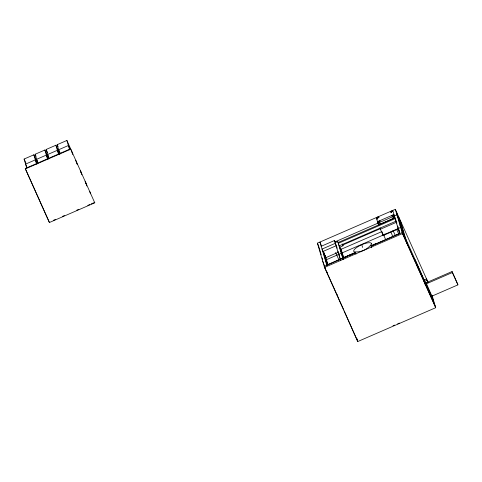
<?xml version="1.0" encoding="UTF-8"?>
<svg xmlns="http://www.w3.org/2000/svg" width="482" height="482" viewBox="0 0 482 482"><rect width="100%" height="100%" fill="white"/><g stroke="black" fill="none" stroke-linecap="round" stroke-linejoin="round"><path stroke-width="0.72" d="M391.282 212.333L391.613 212.062M393.469 216.165L392.824 216.183M377.749 218.129L378.099 217.924M397.638 323.928L399.301 323.061M393.541 218.611L394.047 218.436M26.649 167.706L24.1 159.042L33.842 154.812L37.698 163.416M37.879 163.639L35.12 154.258L44.862 150.029L48.718 158.632M48.899 158.855L46.139 149.474L55.882 145.245L59.738 153.848M59.919 154.071L57.159 144.69L66.902 140.461L94.767 202.82L49.411 222.509L25.365 168.887L25.251 168.489L70.607 148.793L70.721 149.191L25.365 168.887M53.418 220.322L55.478 219.43M62.347 216.442L64.413 215.55M76.783 210.182L78.843 209.284M87.778 205.404L89.839 204.513M91.212 203.916L94.647 202.422L94.767 202.82M432.101 295.484L435.698 307.709L357.771 341.539L324.537 267.408L317.397 243.157L395.324 209.321L428.022 282.259M393.975 214.532L377.502 221.684L378.617 224.166M321.217 246.278L334.508 240.506L335.394 242.482M396.957 214.858L334.924 241.91M340.635 260.732L335.135 242.669L337.689 241.56L338.231 242.771M378.454 224.913L394.927 217.756M394.951 217.84L337.984 242.567L337.689 241.56M343.19 259.623L338.219 243.368L395.186 218.635L395.999 220.461M336.382 245.639L323.085 251.417L327.2 265.395M343.317 259.406L339.31 245.796L396.276 221.063L396.903 223.196M342.449 244.476L342.738 245.031L380.4 228.679L380.111 228.125M396.204 222.389L380.4 229.251L380.057 228.1L380.467 228.986M339.4 247.344L343.057 245.76L342.666 244.693M340.72 249.459L382.051 231.517M399.915 225.359L401.193 224.805L398.469 218.72M337.846 252.448L325.88 257.641L322.042 249.08L335.333 243.308L334.508 240.506M325.296 260.196L400.669 227.468M379.84 228.01L383.196 235.499L398.289 228.944M343.232 257.774L354.764 252.767M371.718 245.404L375.791 243.639M355.957 254.165L355.306 252.628L326.724 265.04L319.958 242.048L321.657 246.543M415.376 261.937L402.169 232.565L371.026 246.085L399.536 233.421L392.77 210.435M344.865 257.515L347.57 256.34M348.92 255.755L354.336 253.405M324.537 267.408L402.464 233.577L395.324 209.321M423.497 280.259L426.534 278.939L427.667 281.958M424.913 283.223L424.401 281.494L426.956 280.385M424.714 283.41L452.068 271.535L457.611 283.892L457.9 284.88L430.643 296.713M425.004 284.398L452.363 272.523L452.068 271.535M393.005 325.693L394.728 325.115M343.015 245.724L342.166 243.922M399.277 220.111L398.475 218.195L400.771 223.371M380.623 229.287L380.666 229.173M343.744 309.812L338.762 298.876M452.363 272.523L457.9 284.88M397.626 215.858L400.349 221.937M398.048 217.292L398.463 218.226M431.908 295.779L432.722 297.599M401.759 229.902L432.812 299.171M424.401 281.494L425.076 283.235M421.407 275.403L435.403 306.697M402.464 233.577L435.698 307.709M397.903 228.149L399.204 231.011M396.668 229.396L398.801 234.15M392.981 230.348L395.421 235.794M390.848 232.083L392.987 236.849M384.256 234.077L384.582 234.806M377.171 219.533L376.297 217.587L378.478 224.992M383.268 234.24L385.708 239.687M370.953 245.832L371.815 247.766M338.219 243.368L339.31 245.796M335.291 243.211L336.123 245.061M335.599 252.502L338.96 260.003M317.397 243.157L318.488 245.591M322.741 261.304L323.555 263.13M327.893 274.547L324.241 266.401L355.306 252.628M70.167 149.486L68.384 145.51L58.647 149.739L60.13 153.053M57.159 144.69L58.051 146.673M59.147 154.27L57.37 150.3L47.628 154.529L48.513 156.511M46.139 149.474L47.622 152.782M48.128 159.054L46.35 155.083L36.608 159.313L37.5 161.295M35.12 154.258L36.011 156.24M37.108 163.838L35.331 159.867L25.588 164.097L26.775 166.742M24.1 159.042L25.877 163.012M25.251 168.489L49.411 222.509M425.238 283.235L424.811 282.229M338.521 298.31L337.014 294.544M342.6 244.627L342.738 245.031M427.474 281.042L427.902 282.488M434.234 304.009L431.926 296.159L426.094 282.813M424.654 283L423.467 278.988L420.527 272.426L421.232 274.806M421.997 275.704L422.877 278.686M417.285 264.534L417.376 264.853M400.235 220.268L407.073 243.512M399.144 217.84L405.983 241.078M396.415 211.755L403.187 234.746M397.74 226.04L399.813 233.089M382.25 232.27L383.196 235.499M361.705 244.386L362.609 247.459M343.889 258.039L340.521 247.881L343.624 258.412M336.575 246.29L337.147 248.242M337.996 251.128L339.485 256.177M339.906 257.623L340.756 260.509M356.788 338.201L357.397 340.274M357.771 341.539L344.19 310.902M337.448 295.773L328.164 275.156M325.26 255.538L327.959 264.666M324.006 252.502L327.543 264.522M326.73 271.553L327.073 272.722M318.698 246.302L321.229 254.894M322.072 257.756L322.705 259.906M324.037 264.431L325.332 268.829M89.851 191.655L90.489 193.818M85.694 182.389L86.76 185.998M85.151 181.172L85.79 183.341M80.994 171.905L81.85 174.791M80.452 170.688L81.09 172.857M76.301 161.422L77.15 164.314M75.752 160.211L76.602 163.097M71.601 150.944L72.662 154.553M71.053 149.727L71.691 151.89M66.902 140.461L69.661 149.842M55.882 145.245L58.641 154.626M44.862 150.029L47.622 159.409M33.842 154.812L36.602 164.199M393.125 218.653A1.115 0.331 -24.1 0 1 394.143 218.207M392.408 216.225A1.115 0.331 -24.1 0 1 393.655 215.737M378.424 222.425A1.115 0.331 -24.1 0 1 380.015 221.66M379.141 224.859A1.115 0.331 -24.1 0 1 379.479 224.576M379.979 224.311A1.115 0.331 -24.1 0 1 380.503 224.136M385.51 234.041A1.115 0.331 -24.1 0 1 385.425 234.264M385.082 234.541A1.115 0.331 -24.1 0 1 384.317 234.909M384.058 234.987A1.115 0.331 -24.1 0 1 383.527 234.999M398.487 228.757A1.115 0.331 -24.1 0 1 397.475 229.101M377.352 218.171A1.115 0.331 -24.1 0 1 378.051 217.762M378.316 217.659A1.115 0.331 -24.1 0 1 379.105 217.569M390.854 212.381A1.115 0.331 -24.1 0 1 392.625 211.616M422.063 276.361L418.581 269.432L414.315 258.858A9.742 0.374 66.5 0 1 416.81 263.582L417.798 265.787A9.742 0.374 66.5 0 1 421.828 275.59L422.063 276.361M371.574 243.916C368.109 249.254 360.181 252.942 353.902 251.712L353.643 251.008A9.742 2.874 -24.1 0 1 360.458 245.296L362.783 244.272A9.742 2.874 -24.1 0 1 371.315 243.211L371.574 243.916M392.957 218.473A1.115 0.331 -24.1 0 0 394.415 217.533A1.115 0.331 -24.1 0 0 392.794 217.924A1.115 0.331 -24.1 0 0 392.957 218.473M392.246 216.044A1.115 0.331 -24.1 0 0 393.698 215.105A1.115 0.331 -24.1 0 0 392.083 215.496A1.115 0.331 -24.1 0 0 392.246 216.044M378.599 221.967A1.115 0.331 -24.1 0 0 380.051 221.027A1.115 0.331 -24.1 0 0 378.436 221.419A1.115 0.331 -24.1 0 0 378.599 221.967M377.388 217.852A1.115 0.331 -24.1 0 0 378.84 216.906A1.115 0.331 -24.1 0 0 377.225 217.298A1.115 0.331 -24.1 0 0 377.388 217.852M391.029 211.923A1.115 0.331 -24.1 0 0 392.481 210.983A1.115 0.331 -24.1 0 0 390.866 211.375A1.115 0.331 -24.1 0 0 391.029 211.923M379.316 224.401A1.115 0.331 -24.1 0 0 380.768 223.455A1.115 0.331 -24.1 0 0 379.153 223.847A1.115 0.331 -24.1 0 0 379.316 224.401"/></g></svg>
